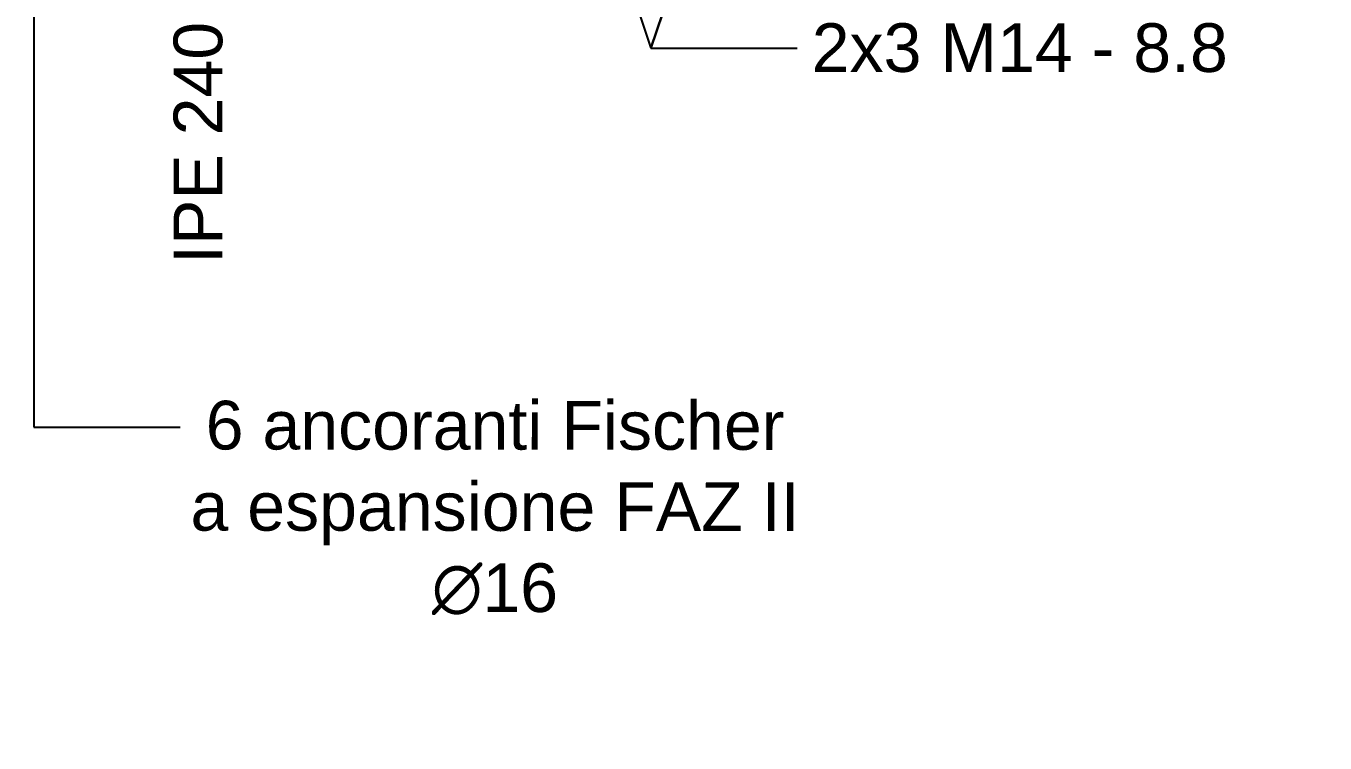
# Model space of a CAD drawing. Header units: millimetres. Extents: x 1415 to 3549, y 2194 to 4677.
# Drawn here: x 1789.3567 to 1789.6233, y 2313.6651 to 2313.8124 of the extents above; entities that cross this region are included whole.
import ezdxf
from ezdxf import colors
from ezdxf.entities.mleader import LeaderData, LeaderLine
from ezdxf.math import Vec2, Vec3

# ---------------------------------------------------------------- set-up
doc = ezdxf.new("R2010")
doc.units = ezdxf.units.MM
doc.layers.add('quote', color=252, linetype='Continuous', lineweight=5)
doc.styles.get("Standard").update_dxf_attribs({"font": 'arial.ttf'})

msp = doc.modelspace()

# ---------------------------------------------------------------- leaders
at = {"layer": 'quote'}
ml = msp.add_multileader_mtext('Standard', dxfattribs=at)
ml.set_content('2x3 M14 - 8.8', color=256)
ml.set_leader_properties()
ml.build(insert=Vec2(0, 0))
ml.multileader.update_dxf_attribs({"dogleg_length": 0.03, "arrow_head_size": 0.01})
ctx = ml.context
ctx.base_point, ctx.char_height, ctx.arrow_head_size, ctx.landing_gap_size, ctx.plane_origin, ctx.plane_x_axis, ctx.plane_y_axis = Vec3(1789.514981128212, 2313.807883253239), 0.01, 0.01, 0.003, Vec3(1789.482270368334, 2313.722416169243), Vec3(1, 1.000625725357384e-11), Vec3(-1.000625725357384e-11, 1)
notes = []
notes.append((ctx, [(0, (1, 1, 0), (1789.484981128212, 2313.807883253238), (1, 1.000625725357384e-11), 0.03, [(1, [(1789.45495303628, 2313.896772724441), (1789.484981128212, 2313.807883253238), (1789.514953036281, 2313.896772724441)], 0, [])])]))
ctx.mtext.insert, ctx.mtext.text_direction, ctx.mtext.rotation, ctx.mtext.flow_direction = Vec3(1789.517981128212, 2313.81297192991), Vec3(1, 1.000625725357384e-11), 1.000625725357384e-11, 5
ml = msp.add_multileader_mtext('Standard', dxfattribs=at)
ml.set_content('6 ancoranti Fischer a espansione FAZ II {\\fBahnschrift Light|b0|i0|c0|p34;∅}16 ', color=256)
ml.set_leader_properties()
ml.build(insert=Vec2(0, 0))
ml.multileader.update_dxf_attribs({"dogleg_length": 0.03, "arrow_head_size": 0.01})
ctx = ml.context
ctx.base_point, ctx.char_height, ctx.arrow_head_size, ctx.landing_gap_size, ctx.plane_origin, ctx.plane_x_axis, ctx.plane_y_axis = Vec3(1789.388353029859, 2313.729987061998), 0.01, 0.01, 0.003, Vec3(1789.513982073089, 2313.740334917144), Vec3(0.9999997860412133, -0.0006541540550481922), Vec3(0.0006541540550481922, 0.9999997860412133)
ctx.text_align_type = 1
notes.append((ctx, [(1, (1, 1, 0), (1789.358353036278, 2313.730006686619), (0.9999997860412133, -0.0006541540550481925), 0.03, [(0, [(1789.358353036278, 2313.866257736756), (1789.358353036278, 2313.730006686619)], 0, [])])]))
ctx.mtext.insert, ctx.mtext.text_direction, ctx.mtext.rotation, ctx.mtext.width, ctx.mtext.alignment, ctx.mtext.flow_direction = Vec3(1789.452986867979, 2313.735395264098), Vec3(0.9999997860412133, -0.0006541540550481922), 6.282531153077884, 0.1266844717912406, 2, 5
ml = msp.add_multileader_mtext('Standard', dxfattribs=at)
ml.set_content(' IPE 240', color=256)
ml.set_leader_properties()
ml.build(insert=Vec2(0, 0))
ml.multileader.update_dxf_attribs({"dogleg_length": 0.03, "arrow_head_size": 0.01})
ctx = ml.context
ctx.base_point, ctx.char_height, ctx.arrow_head_size, ctx.landing_gap_size, ctx.plane_origin, ctx.plane_x_axis, ctx.plane_y_axis = Vec3(1789.392085755945, 2313.757338227887), 0.01, 0.01, 0.003, Vec3(1789.396139752871, 2313.88393418571), Vec3(6.123233995736766e-17, 1), Vec3(-1, 6.123233995736766e-17)
ctx.text_align_type = 2
notes.append((ctx, [(0, (1, 1, 0), (1789.392085755945, 2313.846257736755), (-6.123233995736766e-17, -1), 0.03, [(0, [(1789.392085755945, 2313.856257736756), (1789.392085755945, 2313.846257736755)], 0, [])])]))
ctx.mtext.insert, ctx.mtext.text_direction, ctx.mtext.rotation, ctx.mtext.width, ctx.mtext.alignment, ctx.mtext.flow_direction = Vec3(1789.387000489915, 2313.813257736755), Vec3(6.123233995736766e-17, 1), 1.570796326794897, 0.05580446750615292, 3, 5
ml = msp.add_multileader_mtext('Standard', dxfattribs=at)
ml.set_content('piatto3 ', color=256)
ml.set_leader_properties()
ml.build(insert=Vec2(0, 0))
ml.multileader.update_dxf_attribs({"dogleg_length": 0.03, "arrow_head_size": 0.01})
ctx = ml.context
ctx.base_point, ctx.char_height, ctx.arrow_head_size, ctx.landing_gap_size, ctx.plane_origin, ctx.plane_x_axis, ctx.plane_y_axis = Vec3(1789.60427643965, 2313.65228303905), 0.01, 0.01, 0.003, Vec3(1789.713554846291, 2313.616002696597), Vec3(1, -2.449293598294706e-16), Vec3(2.449293598294706e-16, 1)
ctx.text_align_type = 2
notes.append((ctx, [(0, (1, 1, 0), (1789.658367045641, 2313.65228303905), (-1, 2.449293598294708e-16), 0.007701792894549725, [(0, [(1789.705135084473, 2313.689845381445), (1789.658367045641, 2313.65228303905)], 0, [])])]))
ctx.mtext.insert, ctx.mtext.text_direction, ctx.mtext.alignment, ctx.mtext.flow_direction = Vec3(1789.647665252747, 2313.658671170019), Vec3(1, -2.449293598294706e-16), 3, 5
for ctx, leaders in notes:
    for number, flags, end, landing, length, lines in leaders:
        leader = LeaderData()
        leader.index, (leader.has_last_leader_line, leader.has_dogleg_vector, leader.attachment_direction) = number, flags
        leader.last_leader_point, leader.dogleg_vector, leader.dogleg_length = Vec3(end), Vec3(landing), length
        for number, points, colour, breaks in lines:
            line = LeaderLine()
            line.index, line.vertices, line.color, line.breaks = number, Vec3.list(points), colors.encode_raw_color(colour), breaks
            leader.lines.append(line)
        ctx.leaders.append(leader)

doc.saveas('drawing.dxf')
